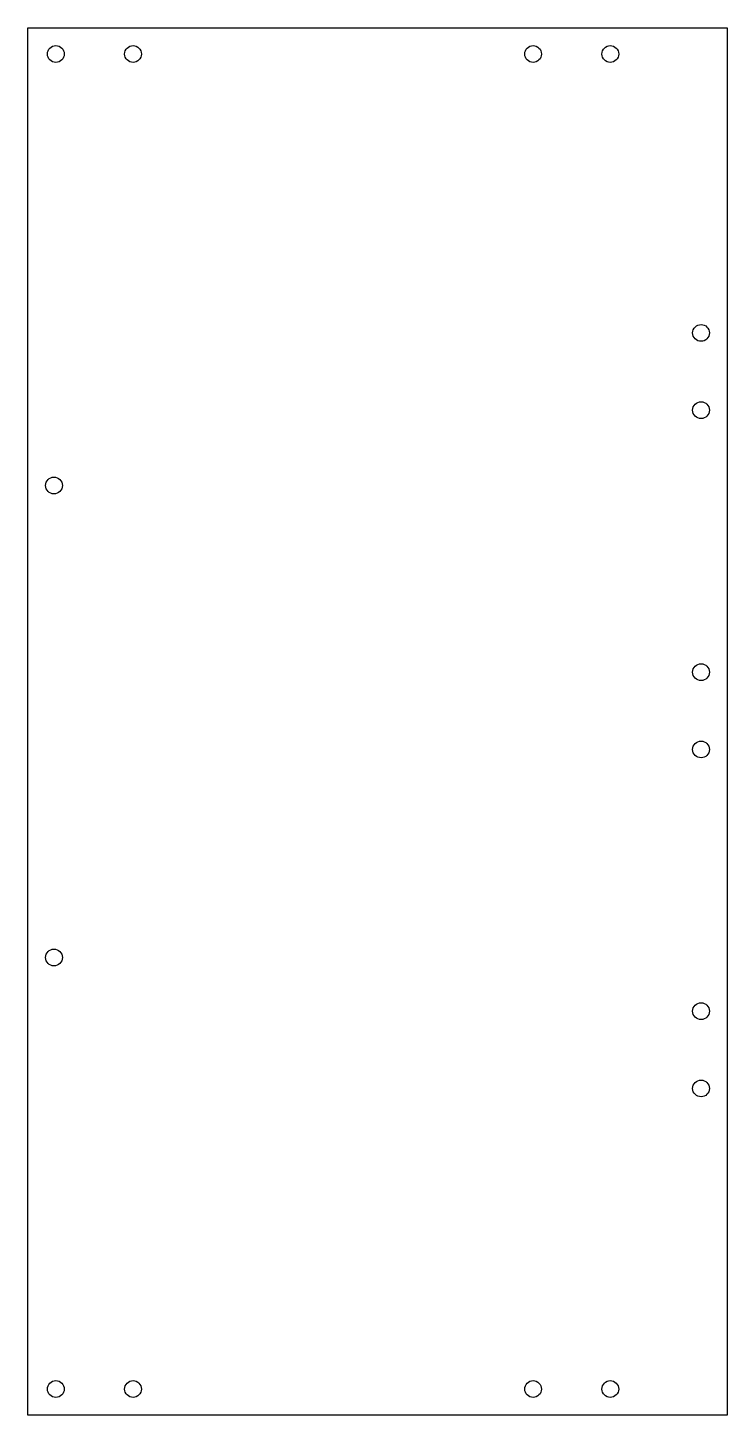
# Model space of a CAD drawing. Header units: millimetres. Extents: x -575 to -383, y -178 to 203.
import ezdxf

# ---------------------------------------------------------------- set-up
doc = ezdxf.new("R2010")
doc.units = ezdxf.units.MM
doc.layers.get('0').update_dxf_attribs({"linetype": 'CONTINUOUS'})

msp = doc.modelspace()

# ---------------------------------------------------------------- linework, layer by layer
msp.add_lwpolyline([(-575.25, 202.94), (-383.25, 202.94), (-383.25, -177.83), (-575.25, -177.83)], close=True)
for centre in [(-567.55, 195.74, 304.4), (-546.35, 195.74, 304.4), (-436.55, 195.74, 304.4), (-415.35, 195.74, 304.4), (-390.45, 119.19, 304.4), (-390.45, 97.99, 304.4), (-568.05, 77.32, 304.4), (-390.45, 26.1, 304.4), (-390.45, 4.9, 304.4), (-568.05, -52.2, 304.4), (-390.45, -66.93, 304.4), (-390.45, -88.13, 304.4), (-567.55, -170.63, 304.4), (-546.35, -170.63, 304.4), (-436.55, -170.63, 304.4), (-415.35, -170.63, 304.4)]:
    msp.add_circle(centre, 2.3)

doc.saveas('drawing.dxf')
